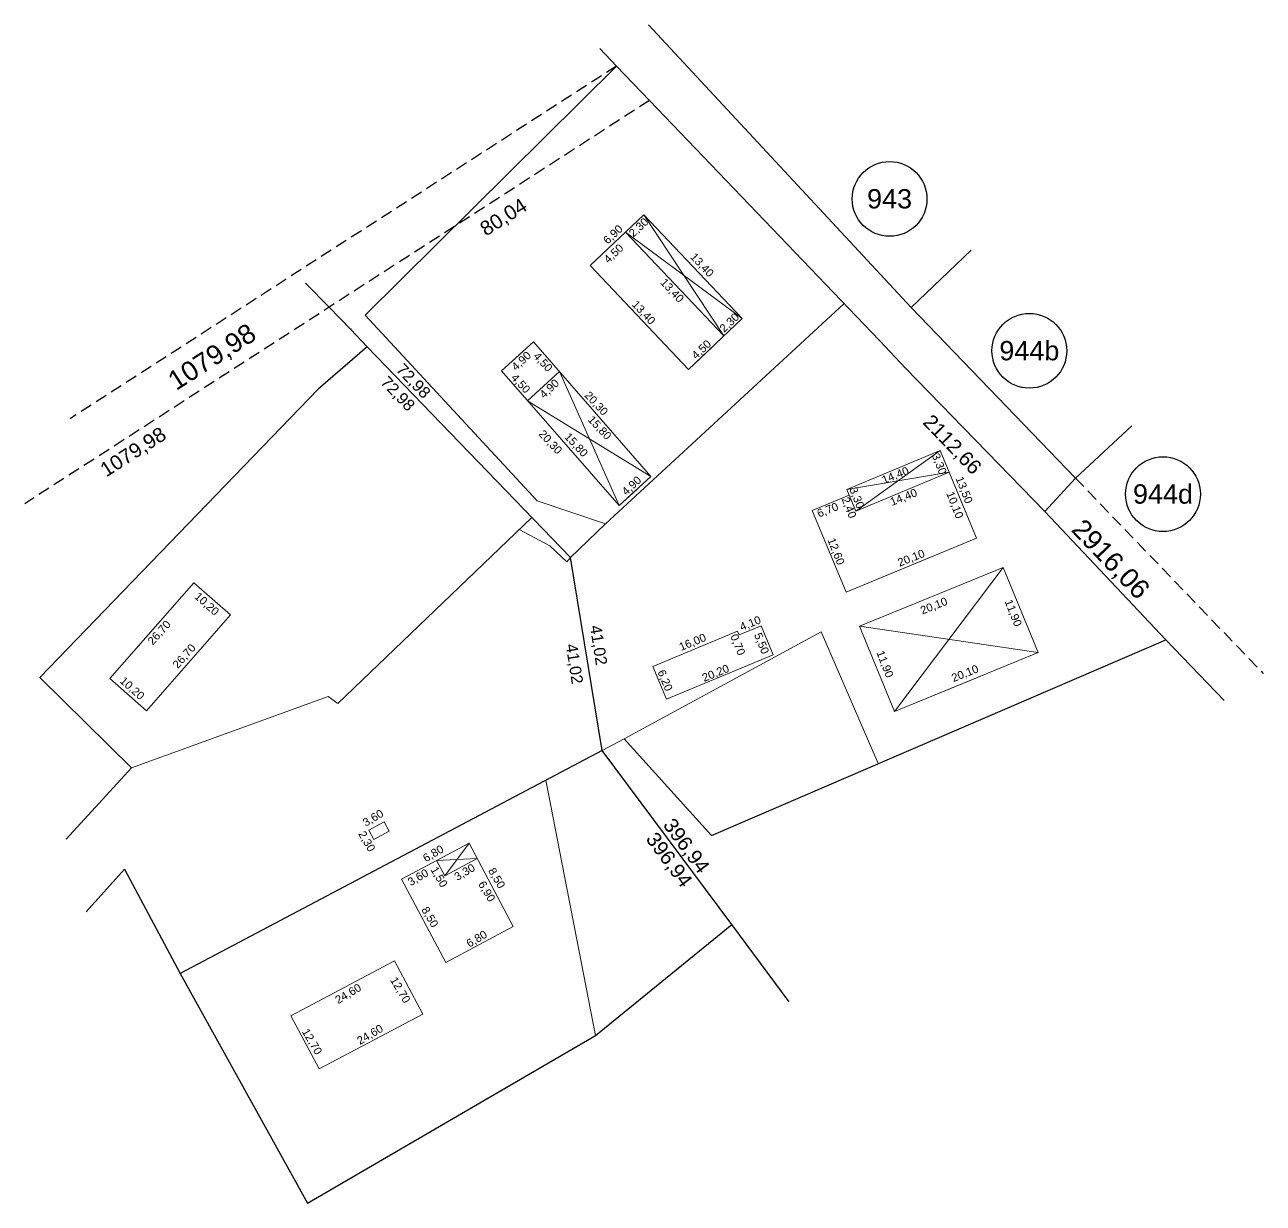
# Model space of a CAD drawing. Header units: feet. Extents: x 1554 to 7460, y 4629 to 11811.
# Drawn here: x 4287.6 to 4547.5, y 7073.5 to 7320.8 of the extents above; entities that cross this region are included whole.
import ezdxf

# ---------------------------------------------------------------- set-up
doc = ezdxf.new("R2010")
doc.units = ezdxf.units.FT
doc.header["$MEASUREMENT"] = 0
doc.linetypes.add('DASHED2', pattern=[0.375, 0.25, -0.125])
doc.layers.get('0').update_dxf_attribs({"linetype": 'CONTINUOUS'})
for name, color, linetype in [('Accesiones 0', 1, 'CONTINUOUS'), ('Alambrado', 1, 'CONTINUOUS'), ('Edificaciòn', 1, 'CONTINUOUS'), ('MEDICION', 2, 'CONTINUOUS'), ('Subdivision', 5, 'CONTINUOUS')]:
    doc.layers.add(name, color=color, linetype=linetype)
doc.styles.add('ARIAL', font='arial.ttf')

msp = doc.modelspace()

# ---------------------------------------------------------------- linework, layer by layer
at = {"color": 3}
for centre in [(4469.068, 7284.234, -2.68), (4498.397, 7252.369, -2.68), (4526.436, 7222.296, -2.68)]:
    msp.add_circle(centre, 7.845, dxfattribs=at)
at = {"layer": 'Alambrado', "color": 2}
for p, q in [((4473.606, 7261.451, 0.234), (4418.493, 7320.766, 0.234)), ((4508.07, 7225.681, 0.234), (4473.606, 7261.451, 0.234))]:
    msp.add_line(p, q, dxfattribs=at)
at = {"layer": 'Alambrado'}
for p, q in [((4411.792, 7312.105, 0.365), (4359.013, 7259.828, 0.365)), ((4411.792, 7312.105, -2.074), (4418.723, 7304.894, -2.074)), ((4346.523, 7266.529, 0.255), (4351.455, 7261.491, -2.343)), ((4359.422, 7253.181, 0.255), (4349.162, 7244.315, 0.255)), ((4349.162, 7244.315, 0.255), (4290.754, 7183.835, 0.255)), ((4501.617, 7218.62, 0.089), (4508.07, 7225.681, 0.089)), ((4431.722, 7150.715, 0.409), (4527.035, 7191.731, 0.409)), ((4290.754, 7183.835, 0.255), (4309.986, 7164.852, 0.255)), ((4413.356, 7170.967, 0.409), (4431.722, 7150.715, 0.409)), ((4408.772, 7168.498, -0.634), (4320.207, 7121.702, -0.634)), ((4296.314, 7149.931, 0.006), (4309.986, 7164.852)), ((4300.448, 7134.701, 0.08), (4308.499, 7143.611, 0.087)), ((4308.499, 7143.611, 0.087), (4320.207, 7121.702, 0.087)), ((4407.356, 7108.739), (4435.933, 7131.977)), ((4320.207, 7121.702, 0.087), (4346.902, 7073.535, 0.087)), ((4346.902, 7073.535), (4407.356, 7108.739))]:
    msp.add_line(p, q, dxfattribs=at)
at = {"layer": 'Alambrado', "lineweight": 0}
for p, q in [((4459.482, 7262.206, 0.089), (4409.471, 7216.087, 0.089)), ((4395.093, 7220.883, 0.089), (4359.013, 7259.828, 0.365)), ((4409.471, 7216.087, 0.089), (4395.093, 7220.883, 0.089)), ((4393.978, 7217.422, 0.089), (4353.272, 7178.398, 0.089)), ((4397.757, 7211.457, 0.089), (4391.314, 7214.868, 0.089)), ((4402.134, 7208.982, 0.089), (4409.471, 7216.087, 0.089)), ((4401.376, 7208.105, 0.089), (4397.757, 7211.457, 0.089)), ((4402.134, 7208.982, 0.089), (4401.376, 7208.105, 0.089)), ((4454.688, 7193.42, 0.089), (4413.356, 7170.967, 0.409)), ((4466.681, 7165.759, 0.089), (4454.688, 7193.42, 0.089)), ((4351.272, 7179.814, 0.089), (4309.986, 7164.852)), ((4353.272, 7178.398, 0.089), (4351.272, 7179.814, 0.089)), ((4413.356, 7170.967, 0.409), (4408.772, 7168.498, 0.314)), ((4407.356, 7108.739, 0.049), (4396.916, 7162.276, 0.089))]:
    msp.add_line(p, q, dxfattribs=at)
at = {"layer": 'Alambrado', "color": 2, "linetype": 'DASHED2', "ltscale": 10}
msp.add_line((4508.07, 7225.681, 0.089), (4547.474, 7184.679, 0.134), dxfattribs=at)
at = {"layer": 'Edificaciòn', "lineweight": 0}
for p, q in [((4417.486, 7280.914, 0.089), (4406.257, 7270.233, 0.089)), ((4417.486, 7280.914, 0.089), (4438.115, 7259.147, 0.089)), ((4417.486, 7280.914, 0.089), (4434.286, 7255.517, 0.089)), ((4413.657, 7277.284, 0.089), (4434.286, 7255.517, 0.089)), ((4413.663, 7277.277, 0.089), (4438.115, 7259.147, 0.089)), ((4406.257, 7270.233, 0.089), (4426.887, 7248.466, 0.089)), ((4426.887, 7248.466, 0.089), (4438.107, 7259.159, 0.089)), ((4394.324, 7254.27, 0.089), (4387.648, 7248.151, 0.089)), ((4394.324, 7254.27, 0.089), (4418.982, 7225.998, 0.089)), ((4426.887, 7248.466, 0.089), (4431.882, 7253.226, 0.089)), ((4387.648, 7248.151, 0.089), (4412.307, 7219.88, 0.089)), ((4399.79, 7248.003, 0.089), (4393.114, 7241.884, 0.089)), ((4399.79, 7248.003, 0.089), (4412.319, 7219.891, 0.089)), ((4418.982, 7225.998, 0.089), (4393.114, 7241.884, 0.089)), ((4479.716, 7231.428, 0.089), (4460.106, 7223.299, 0.089)), ((4479.716, 7231.428, 0.089), (4461.985, 7218.744, 0.089)), ((4481.596, 7226.873, 0.089), (4479.716, 7231.428, 0.089)), ((4418.982, 7225.998, 0.089), (4412.307, 7219.88, 0.089)), ((4460.106, 7223.299, 0.089), (4481.596, 7226.873, 0.089)), ((4461.985, 7218.744, 0.089), (4481.596, 7226.873, 0.089)), ((4487.297, 7213.056, 0.089), (4481.596, 7226.873, 0.089)), ((4415.931, 7223.202, 0.089), (4412.319, 7219.891, 0.089)), ((4452.839, 7218.879, 0.089), (4460.612, 7222.073, 0.089)), ((4461.985, 7218.744, 0.089), (4460.106, 7223.299, 0.089)), ((4459.924, 7201.709, 0.089), (4452.839, 7218.879, 0.089)), ((4487.297, 7213.056, 0.089), (4459.924, 7201.709, 0.089)), ((4478.492, 7209.406, 0.089), (4459.924, 7201.709, 0.089)), ((4492.914, 7206.918, 0.089), (4462.786, 7194.565, 0.089)), ((4492.914, 7206.918, 0.089), (4470.096, 7176.727, 0.089)), ((4500.223, 7189.08, 0.089), (4492.914, 7206.918, 0.089)), ((4323.065, 7203.665, 0.089), (4305.463, 7183.589, 0.089)), ((4330.734, 7196.941, 0.089), (4323.065, 7203.665, 0.089)), ((4313.133, 7176.865, 0.089), (4330.734, 7196.941, 0.089)), ((4437.186, 7193.534, 0.089), (4419.404, 7186.136, 0.089)), ((4437.508, 7192.759, 0.089), (4437.186, 7193.534, 0.089)), ((4442.106, 7194.671, 0.089), (4437.508, 7192.759, 0.089)), ((4444.636, 7188.576, 0.089), (4442.106, 7194.671, 0.089)), ((4462.786, 7194.565, 0.089), (4470.096, 7176.727, 0.089)), ((4462.786, 7194.565, 0.089), (4500.223, 7189.08, 0.089)), ((4422.256, 7179.265, 0.089), (4444.636, 7188.576, 0.089)), ((4470.096, 7176.727, 0.089), (4500.223, 7189.08, 0.089)), ((4419.404, 7186.136, 0.089), (4422.256, 7179.265, 0.089)), ((4305.463, 7183.589, 0.089), (4313.133, 7176.865, 0.089)), ((4470.096, 7176.727, 0.089), (4488.693, 7184.352, 0.089)), ((4362.993, 7153.576, 0.089), (4359.794, 7151.818, 0.089)), ((4364.076, 7151.604, 0.089), (4362.993, 7153.576, 0.089)), ((4359.794, 7151.818, 0.089), (4360.877, 7149.846, 0.089)), ((4360.877, 7149.846, 0.089), (4364.076, 7151.604, 0.089)), ((4366.656, 7141.534, 0.089), (4380.814, 7149.049, 0.089)), ((4380.814, 7149.049, 0.089), (4375.711, 7142.234, 0.089)), ((4380.814, 7149.049, 0.089), (4390.085, 7131.584, 0.089)), ((4382.515, 7145.845, 0.089), (4374.01, 7145.437, 0.089)), ((4374.01, 7145.437, 0.089), (4375.711, 7142.234, 0.089)), ((4375.711, 7142.234, 0.089), (4382.515, 7145.845, 0.089)), ((4375.927, 7124.069, 0.089), (4366.656, 7141.534, 0.089)), ((4390.085, 7131.584, 0.089), (4375.927, 7124.069, 0.089)), ((4365.194, 7124.39, 0.089), (4343.452, 7112.882, 0.089)), ((4371.105, 7113.206, 0.089), (4365.194, 7124.39, 0.089)), ((4349.362, 7101.698, 0.089), (4371.105, 7113.206, 0.089)), ((4343.452, 7112.882, 0.089), (4349.362, 7101.698, 0.089))]:
    msp.add_line(p, q, dxfattribs=at)
at = {"layer": 'Subdivision', "color": 2}
for p, q in [((4408.264, 7315.776, -2.074), (4411.792, 7312.105, -2.074)), ((4486.165, 7273.497, -37.429), (4473.606, 7261.451, 0.234)), ((4519.877, 7236.618, -76.808), (4508.07, 7225.681, 0.089))]:
    msp.add_line(p, q, dxfattribs=at)
at = {"layer": 'Subdivision', "color": 2, "linetype": 'DASHED2', "ltscale": 10}
msp.add_line((4411.792, 7312.105, -1.798), (4297.102, 7238.129, -2.148), dxfattribs=at)
at = {"layer": 'Subdivision', "linetype": 'DASHED2', "ltscale": 10}
msp.add_line((4418.711, 7304.886, -2.074), (4287.594, 7220.287, -2.599), dxfattribs=at)
at = {"layer": 'Subdivision'}
for p, q in [((4418.711, 7304.886, -2.074), (4466.953, 7254.552, -2.074)), ((4356.111, 7256.953, -1.798), (4356.001, 7256.845, -1.798)), ((4466.953, 7254.552, -2.074), (4472.443, 7248.626, -2.074)), ((4472.443, 7248.626, -2.074), (4501.617, 7218.62, -2.074)), ((4501.617, 7218.62, -1.766), (4527.035, 7191.731, -1.766)), ((4527.035, 7191.731, -1.766), (4539.265, 7178.994, -1.766))]:
    msp.add_line(p, q, dxfattribs=at)
at = {"layer": 'Subdivision', "color": 3}
for p, q in [((4351.455, 7261.491, -1.908), (4356.001, 7256.845, -1.908)), ((4356.001, 7256.845, -1.908), (4359.422, 7253.181, -1.908)), ((4408.773, 7168.498, -1.849), (4402.134, 7208.982, -2.074)), ((4435.933, 7131.977, -2.797), (4408.773, 7168.498, -2.797)), ((4448.017, 7115.808, -2.797), (4435.933, 7131.977, -2.797))]:
    msp.add_line(p, q, dxfattribs=at)
at = {"layer": 'Subdivision', "color": 3, "lineweight": 0}
msp.add_line((4359.422, 7253.181, -1.908), (4402.134, 7208.982, -2.074), dxfattribs=at)

# ---------------------------------------------------------------- texts
at = {"layer": 'Accesiones 0', "char_height": 1.68, "attachment_point": 5, "style": 'ARIAL'}
for s, insert, rotation in [('2,30', (4416.51, 7278.162, 0.089), 43.17474), ('6,90', (4411.119, 7276.682, 0.089), 43.17474), ('4,50', (4411.255, 7272.676, 0.089), 43.17474), ('13,40', (4429.627, 7270.277, 0.089), 313.17474), ('13,40', (4423.345, 7264.937, 0.089), 313.17474), ('13,40', (4417.371, 7260.304, 0.089), 313.17474), ('2,30', (4435.539, 7258.18, 0.089), 43.17474), ('4,50', (4429.671, 7252.538, 0.089), 43.17474), ('4,90', (4391.886, 7250.132, 0.089), 43.17474), ('4,50', (4396.234, 7249.924, 0.089), 313.17474), ('4,50', (4391.568, 7245.415, 0.089), 313.17474), ('4,90', (4397.767, 7244.316, 0.089), 43.17474), ('20,30', (4407.424, 7241.24, 0.089), 313.17474), ('15,80', (4408.135, 7236.139, 0.089), 313.17474), ('20,30', (4397.802, 7233.128, 0.089), 313.17474), ('15,80', (4403.21, 7232.54, 0.089), 313.17474), ('3,30', (4479.369, 7228.587, 0.089), 291.60825), ('14,40', (4470.319, 7226.135, 0.089), 21.60825), ('4,90', (4415.01, 7223.968, 0.089), 43.17474), ('13,50', (4484.603, 7223.131, 0.089), 291.60825), ('3,30', (4462.073, 7221.484, 0.089), 291.60825), ('14,40', (4472.057, 7221.536, 0.089), 21.60825), ('10,10', (4482.646, 7219.974, 0.089), 291.60825), ('6,70', (4456.123, 7218.853, 0.089), 21.60825), ('2,40', (4460.431, 7219.421, 0.089), 291.60825), ('12,60', (4457.711, 7210.235, 0.089), 291.60825), ('20,10', (4473.654, 7208.781, 0.089), 21.60825), ('10,20', (4325.705, 7199.168, 0.089), 318.16066), ('20,10', (4478.409, 7198.742, -16.913), 21.60825), ('11,90', (4494.898, 7197.324, -16.913), 291.60825), ('4,10', (4439.888, 7195.072, 0.089), 22.27181), ('26,70', (4315.916, 7193.153, 0.089), 48.16066), ('16,00', (4427.771, 7191.125, 0.089), 22.27181), ('0,70', (4437.089, 7190.664, 0.089), 292.27181), ('5,50', (4442.086, 7190.945, 0.089), 292.27181), ('26,70', (4321.153, 7188.214, 0.089), 48.16066), ('11,90', (4467.975, 7186.593, -16.913), 291.60825), ('20,20', (4432.607, 7184.633, 0.089), 22.27181), ('20,10', (4484.944, 7184.571, -16.913), 21.60825), ('10,20', (4310.052, 7181.463, 0.089), 318.16066), ('6,20', (4421.839, 7183.165, 0.089), 292.27181), ('3,60', (4360.754, 7154.253, 0.651), 30.71046), ('2,30', (4359.254, 7149.397), 300.71046), ('6,80', (4373.383, 7146.782, 0.089), 30.71046), ('3,30', (4379.969, 7142.876, 0.089), 30.71046), ('3,60', (4370.196, 7141.777, 0.089), 30.71046), ('1,50', (4374.43, 7141.916, 0.089), 300.71046), ('8,50', (4386.508, 7141.69, 0.089), 300.71046), ('6,90', (4384.423, 7138.887, 0.089), 300.71046), ('8,50', (4372.493, 7133.513, 0.089), 300.71046), ('6,80', (4382.497, 7128.885, 0.089), 30.71046), ('12,70', (4366.284, 7118.201, 0.089), 300.71046), ('24,60', (4355.528, 7117.378, 0.089), 30.71046), ('24,60', (4360.108, 7108.811, 0.089), 30.71046), ('12,70', (4347.762, 7107.372, 0.089), 300.71046)]:
    msp.add_mtext(s, dxfattribs=dict(at, insert=insert, rotation=rotation))
at = {"layer": 'MEDICION', "color": 3, "char_height": 4.0514, "width": 7.97874, "attachment_point": 5, "style": 'ARIAL'}
for s, insert in [('943', (4469.068, 7284.234, -2.68)), ('944b', (4498.397, 7252.369, -2.68)), ('944d', (4526.436, 7222.296, -2.68))]:
    msp.add_mtext(s, dxfattribs=dict(at, insert=insert))
at = {"layer": 'MEDICION', "color": 2, "attachment_point": 1, "style": 'ARIAL'}
for s, insert, char_height, width, rotation in [('80,04', (4382.736, 7278.868, -2.68), 3.0386, 7.97874, 32.6489), ('72,98', (4367.112, 7249.954, -5.691), 2.4309, 6.38299, 313.85279), ('72,98', (4363.834, 7247.304, -85.497), 2.4309, 6.38299, 313.85279), ('2112,66', (4478.052, 7239.323, -101.627), 3.0386, 7.97874, 313.85279), ('1079,98', (4303.037, 7228.337, -2.68), 3.0386, 7.97874, 32.6489), ('41,02', (4408.577, 7194.998, 77.126), 2.4309, 6.38299, 278.85536), ('41,02', (4403.507, 7191.085, 77.126), 2.4309, 6.38299, 278.85536), ('396,94', (4423.829, 7154.665, -2.68), 3.0386, 7.97874, 306.42514), ('396,94', (4420.219, 7151.733, -2.68), 3.0386, 7.97874, 306.42514)]:
    msp.add_mtext(s, dxfattribs=dict(at, insert=insert, char_height=char_height, width=width, rotation=rotation))
at = {"layer": 'MEDICION', "color": 3, "char_height": 4.0514, "width": 7.97874, "attachment_point": 1, "style": 'ARIAL'}
for s, insert, rotation in [('1079,98', (4317.155, 7247.311, 97.032), 32.78538), ('2916,06', (4509.908, 7217.482, -1.766), 313.82122)]:
    msp.add_mtext(s, dxfattribs=dict(at, insert=insert, rotation=rotation))

doc.saveas('drawing.dxf')
